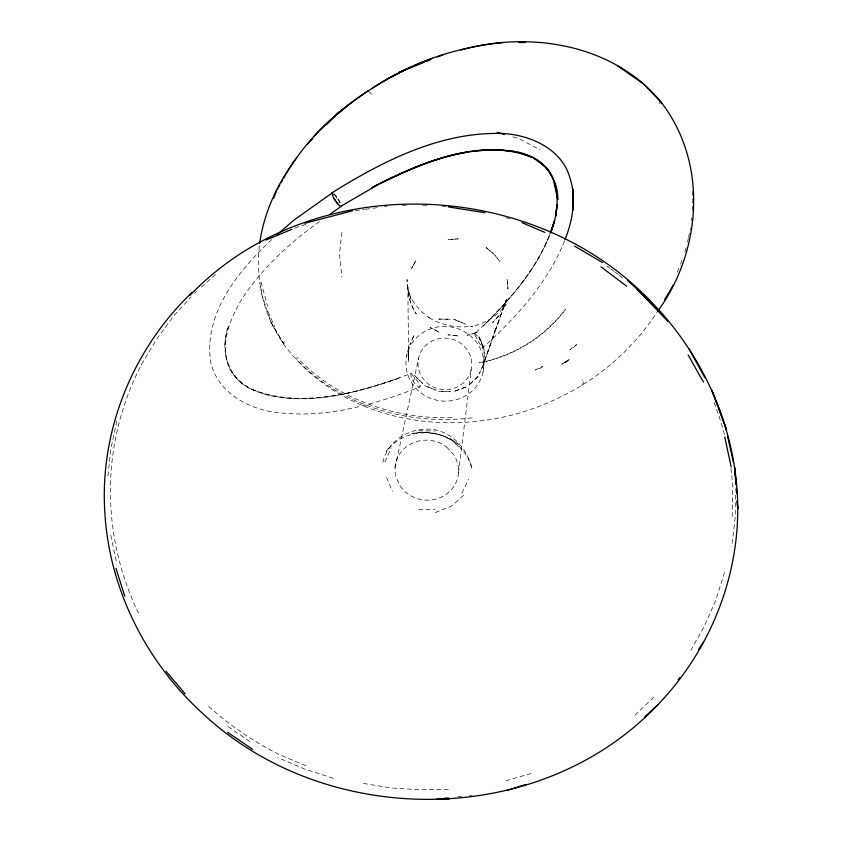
<?xml version="1.0" encoding="UTF-8"?>
<svg xmlns="http://www.w3.org/2000/svg" width="842" height="842" viewBox="0 0 842 842"><rect width="100%" height="100%" fill="white"/><g stroke="black" fill="none" stroke-linecap="round" stroke-linejoin="round"><path stroke-width="0.63" stroke-dasharray="4.21 3.16" d="M408.665 347.462L408.665 362.018L408.707 347.546L406.644 356.029M692.429 210.311L692.461 191.397M408.707 347.546L408.654 359.513L407.833 286.922C407.928 296.594 411.159 305.909 416.327 314.024C409.201 303.878 407.823 291.511 407.012 279.512L408.791 296.373M735.298 495.201L735.224 517.346L731.772 546.668M732.182 516.662L732.729 486.844A311.982 291.911 9.5 0 0 730.74 466.689M565.571 361.871L561.709 364.165L565.456 361.934L565.877 362.439L569.266 359.534L565.571 361.871L565.877 362.439L561.709 364.165M259.357 245.959C255.768 279.807 263.188 315.476 283.322 343.315L283.28 343.683C345.452 428.199 467.236 442.46 557.657 398.319L560.172 397.087C599.388 378.321 633.237 348.788 656.96 312.35M483.076 371.932A39.037 37.332 9.6 0 0 432.704 328.106A39.037 37.332 9.6 0 0 418.937 391.288A39.037 37.332 9.6 0 0 483.076 371.932L483.961 363.27L495.97 327.854L483.224 365.039L479.435 373.564L483.961 363.27L483.224 365.039L506.863 298.005L494.707 332.032L504.853 304.341L503.8 307.288L507.116 300.405L502.19 309.025L506.063 304.499C497.569 316.066 484.76 323.981 470.667 326.591L472.594 326.117C456.943 328.633 440.661 325.244 427.304 316.676L429.325 317.971L420.968 311.214L414.106 303.015L408.991 293.69L411.012 298.868L408.033 289.374M341.894 232.403L339.505 253.926L341.799 276.723M691.271 220.657L691.556 218.067M107.923 475.951L111.102 447.681L116.975 420.284M458.49 473.036L471.225 369.47A26.923 25.744 9.6 0 0 436.43 339.294A26.923 25.744 9.6 0 0 427.01 382.889A26.923 25.744 9.6 0 0 471.225 369.47M687.472 242.17L688.272 238.423M688.546 237.17L690.408 228.414M395.066 467.552L418.516 358.492M724.478 572.444L715.616 600.82L703.986 626.816L690.587 650.74M680.725 263.746L681.946 260.199M684.788 251.916L686.409 247.18M549.773 234.465C536.238 270.166 510.157 299.52 483.276 325.959C509.842 299.352 535.722 270.356 549.773 234.981M659.539 103.692L659.949 102.629M564.54 240.917C547.595 283.386 515.757 317.918 482.308 348.199L474.362 334.137C504.705 305.699 533.733 274.008 549.573 234.96M677.242 272.082L680.315 264.935M382.805 462.258C388.225 439.229 412.738 425.536 435.44 429.904C454.648 434.23 467.963 450.323 472.025 469.099C466.089 442.692 437.503 427.126 411.896 433.63C428.136 430.251 445.26 434.419 458.469 444.365C437.061 427.347 403.265 428.62 386.32 451.333L389.425 447.039M384.826 461.995L391.235 447.733M461.879 493.191L468.552 479.34M141.614 364.418L156.707 338.979L174.368 315.108L191.092 296.91M581.675 385.594L583.706 382.373L582.306 379.531L582.811 380.373M634.815 715.205L655.539 695.555M482.308 348.199L481.971 344.231L478.372 335.453L482.824 345.957M271.671 239.612C238.591 270.85 204.111 312.235 210.511 360.671L210.679 361.934C217.868 394.172 251.642 411.075 282.175 413.012C329.422 417.864 376.332 403.886 419.916 386.941L420.295 385.226L419.148 383.268L411.128 373.448C362.27 391.53 305.488 410.033 254.316 390.299C228.077 381.573 219.057 350.03 228.561 325.791C219.352 350.777 228.329 380.163 254.316 390.299C302.11 407.938 354.219 393.235 400.445 377.584C364.333 391.025 325.991 400.508 287.206 398.413C265.188 396.214 240.317 389.204 229.245 368.165C219.457 344.925 229.708 319.644 241.643 299.31C262.115 268.345 289.637 242.528 319.971 221.362M194.618 293.079L196.544 291.374M201.364 287.101L215.815 274.303M463.584 495.359L451.154 506.305L435.272 512.494M411.128 373.448L410.696 373.806C411.149 379.216 414.527 385.236 419.916 386.941M474.362 334.137L474.835 333.758C482.919 339.305 485.202 350.83 483.992 360.134L484.055 348.883L479.382 337.737M569.266 359.534L565.456 361.934M294.816 228.087L305.93 224.277M505.884 780.797L533.754 772.682M355.292 210.679L364.165 209.469M365.428 209.3L371.764 208.437M373.027 208.258L379.363 207.395M384.436 206.711L386.962 206.364M472.12 417.79C408.686 425.841 340.463 405.876 296.005 358.776M444.723 797.806L451.238 797.258M457.743 796.721L461.658 796.395M469.468 795.743L472.067 795.522M448.312 789.417L420.147 789.796L390.93 787.965L360.839 782.976M418.59 509.652L434.851 509.557M418.779 430.757L435.314 430.967M451.838 417.716C394.919 419.284 336.263 399.318 296.816 357.25M512.957 136.888L519.019 138.646L540.185 149.887M333.327 778.313L304.572 769.02L277.818 757.526M333.148 194.302L335.484 195.26L340.515 203.248M306.056 765.81L278.228 754.085A311.993 291.911 9.5 0 1 206.753 704.649M228.045 726.562L252.2 743.149M450.102 438.493L461.458 449.323M446.46 446.923L453.301 454.091A31.849 29.954 9.5 0 1 444.439 495.443A31.849 29.954 9.5 0 1 400.403 486.392L396.172 477.698A31.849 29.954 9.5 0 1 409.128 444.881A31.849 29.954 9.5 0 1 446.428 446.923M333.79 193.46L339.179 200.628L339.758 202.954M369.133 91.631L371.648 94.388M271.019 322.423L283.322 343.315L284.207 341.62L285.449 341.599L283.775 343.894L271.019 322.423L261.957 294.847L260.01 282.765M335.484 195.26L338.568 201.975M268.124 311.624L274.755 326.906M386.552 477.435L392.509 491.433M261.052 281.954L267.567 306.214M110.755 535.259L116.459 562.088M714.037 402.36A311.982 291.911 9.5 0 1 724.646 435.43M138.53 613.218A311.993 291.911 9.5 0 1 141.593 364.344M402.255 205.322A311.993 291.911 9.5 0 1 408.644 205.143M422.695 205.164A311.993 291.911 9.5 0 1 429.094 205.364M441.882 206.153A311.993 291.911 9.5 0 1 445.713 206.479M506.074 217.731A311.993 291.911 9.5 0 1 510.989 219.173M606.766 265.977A311.993 291.911 9.5 0 1 609.955 268.282M611.008 269.061A311.993 291.911 9.5 0 1 614.155 271.408M615.197 272.198A311.993 291.911 9.5 0 1 618.291 274.597M619.323 275.408A311.993 291.911 9.5 0 1 624.396 279.491M413.422 336.632L409.928 344.715L414.443 334.379L413.422 336.632M412.748 266.272L411.538 268.514L416.274 259.978L412.748 266.272M565.319 309.561C544.658 337.295 513.273 356.471 479.33 362.818C513.273 356.029 544.248 337.074 565.319 309.561M499.306 315.161L492.581 322.781L499.306 315.161M576.486 344.683L573.118 348.062L569.96 349.609L576.486 344.683M478.182 376.385L468.447 385.531L478.182 376.385M542.469 366.502L539.733 368.564L535.249 370.027L542.469 366.502M466.184 386.931L453.47 391.646L466.184 386.931M477.088 332.432L467.152 335.211L477.088 332.432M455.617 239.044L448.197 239.686L458.248 238.854L455.617 239.044M441.376 319.097L438.798 319.097L450.575 319.255L441.376 319.097M450.27 391.593L438.619 391.341L450.27 391.593M457.901 335.926L447.933 334.832L457.901 335.926M456.196 320.234L453.806 319.307L465.394 324.065L456.196 320.234M435.619 390.099L424.873 385.615L435.619 390.099M439.114 332.158L429.957 327.37L439.114 332.158M488.013 249.127L486.045 247.537L493.749 253.947L499.916 261.399L493.749 253.947L488.013 249.127M422.579 383.373L414.359 375.311L422.579 383.373M507.789 286.038L507.126 278.986L507.947 289.09L507.789 286.038"/><path stroke-width="1.26" d="M467.489 152.055C433.567 157.728 401.739 171.884 371.554 187.892L378.658 184.24L340.621 206.448C336.463 203.143 332.843 198.112 331.99 192.807C383.699 160.569 442.124 130.826 504.768 133.594M556.941 205.722L555.657 216.257M555.667 215.931L557.036 204.617M259.704 243.433C263.914 212.321 277.818 182.872 296.542 157.938M554.573 220.825L550.636 232.687C560.951 207.564 561.351 171.526 533.333 157.791L545.342 166.8L548.384 170.021L552.499 177.388M550.194 233.234L554.499 220.909M273.587 198.554L276.586 190.608M565.024 239.749C572.76 220.088 576.633 197.544 569.718 177.104C561.677 149.665 532.176 135.857 505.526 133.689M657.718 311.277C701.47 251.516 708.059 163.832 662.023 103.408L661.559 102.787C614.618 44.373 530.134 30.428 460.848 50.046M331.98 193.818L332.579 192.65L293.479 220.467L277.334 234.508M191.881 292.627C133.667 348.156 100.272 428.988 104.682 509.557C108.281 587.4 145.687 661.938 203.248 714.005C327.106 829.496 540.08 829.096 657.865 704.733C708.133 652.582 737.897 581.348 737.739 508.747C737.613 431.241 704.301 355.724 650.182 300.731C530.765 176.199 310.645 169.442 189.839 295.437M277.239 189.471L279.839 184.924M281.144 182.64L282.449 180.367M283.754 178.083L285.712 174.673M664.654 299.668L673.221 285.185M286.364 173.536C306.288 139.709 335.505 112.007 368.301 90.715M678.105 679.894L679.568 677.726M698.492 649.54L703.586 641.951M307.488 143.993L312.95 138.456M326.601 124.616L339.337 111.691M314.077 136.13C346.862 101.408 387.815 75.106 432.42 58.277M644.477 717.079L657.865 704.733M335.284 115.775L351.356 102.577M329.527 214.573L341.21 206.279M371.617 88.663C410.612 62.634 456.153 47.047 502.758 42.605M385.994 79.748L404.907 69.918M265.988 240.086L291.564 229.445M399.129 72.296L424.315 62.234M426.715 61.277L430.315 59.845M437.503 56.972L443.502 54.572M507.294 790.322L525.829 784.46M304.899 223.267L352.419 210.826M474.899 150.918L495.738 149.55L515.357 151.613M519.03 42.51L525.534 42.521M436.503 799.153L448.839 799.226M515.304 151.655C467.984 144.014 421.442 163.116 379.837 183.693C425.736 161.117 481.329 137.362 532.155 157.296L516.609 151.802M448.418 206.943L485.003 212.71M517.83 152.118C540.396 156.423 558.372 176.125 557.836 199.586L553.089 178.441M661.338 103.219L662.023 103.408M660.907 102.598L661.559 102.787L643.783 84.116L617.754 65.981M497.201 132.299L504.474 134.415M522.051 222.688L544.869 232.413M574.623 246.106L602.683 262.651M227.656 732.329L252.568 749.296M601.009 266.84L626.616 286.175M627.374 280.27L650.624 301.573M647.309 299.71L637.247 289.322L668.348 321.444L650.056 302.541M166.042 671.263L185.166 693.892M333.958 198.365L337.663 203.796M688.819 348.493L704.859 377.69M688.135 355.019L703.438 382.068M115.954 568.392L124.774 596.168M727.414 435.577L733.477 462.553M724.751 437.019L731.151 466.773M735.992 484.424L734.719 467.594L735.95 484.318M736.287 488.297L736.655 493.444M736.318 489.455L736.603 493.317M737.171 501.032L737.739 508.747L737.192 501.095M572.96 191.671L572.949 189.05L573.013 210.026L572.981 199.543M718.142 406.118L711.774 390.12L726.457 429.599L718.142 406.118"/></g></svg>
